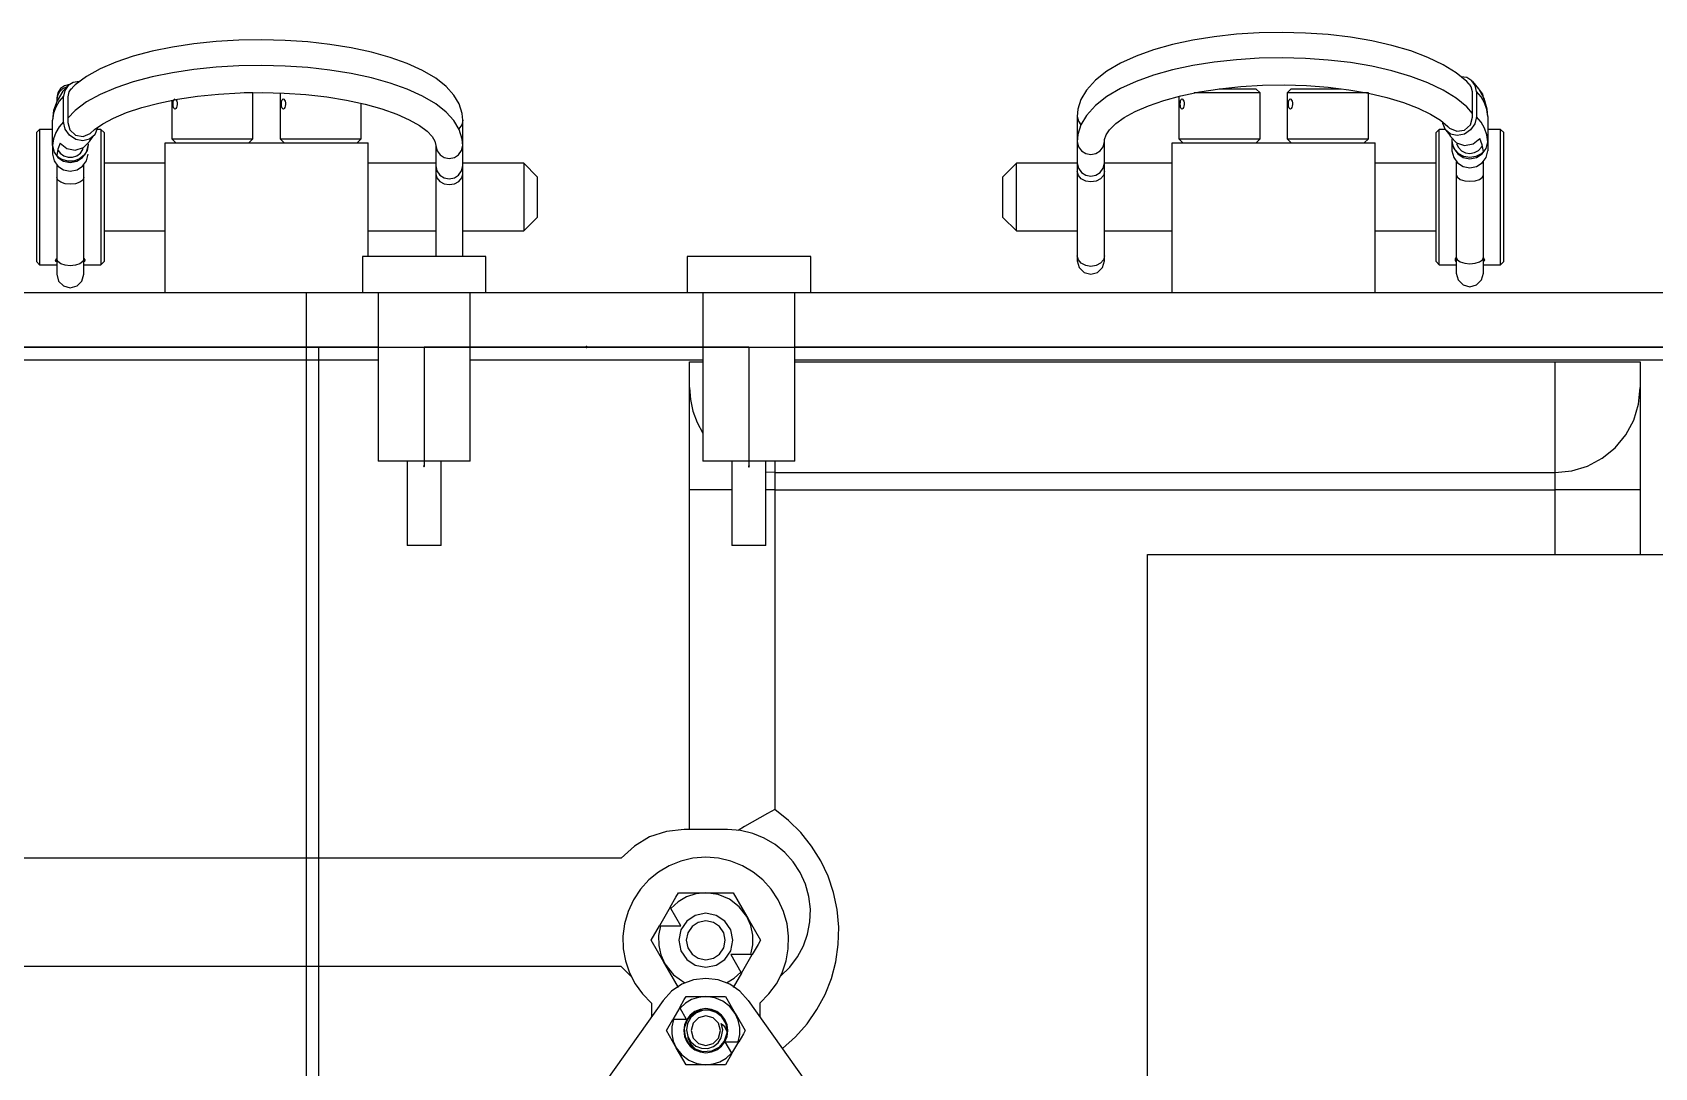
# Model space of a CAD drawing. Extents: x -1 to 1284, y 105 to 936.
# Drawn here: x 250 to 440.2, y 622.3 to 743.7 of the extents above; entities that cross this region are included whole.
import ezdxf

# ---------------------------------------------------------------- set-up
doc = ezdxf.new("R2010")
doc.units = 0

msp = doc.modelspace()

# ---------------------------------------------------------------- linework, layer by layer
for p, q in [((268.891386, 742.329927), (266.381736, 741.951124)), ((271.500966, 742.600066), (268.891386, 742.329927)), ((274.177536, 742.758869), (271.500966, 742.600066)), ((276.886576, 742.804721), (274.177536, 742.758869)), ((279.593126, 742.737014), (276.886576, 742.804721)), ((282.262636, 742.556277), (279.593126, 742.737014)), ((284.861316, 742.264045), (282.262636, 742.556277)), ((287.356806, 741.862567), (284.861316, 742.264045)), ((383.6594, 742.25296), (381.43857, 741.631111)), ((386.04001, 742.766833), (383.6594, 742.25296)), ((388.5518, 743.169079), (386.04001, 742.766833)), ((391.16368, 743.45631), (388.5518, 743.169079)), ((393.84282, 743.625722), (391.16368, 743.45631)), ((396.55474, 743.67557), (393.84282, 743.625722)), ((399.26452, 743.605217), (396.55474, 743.67557)), ((401.93771, 743.41522), (399.26452, 743.605217)), ((404.54047, 743.107192), (401.93771, 743.41522)), ((407.04036, 742.683489), (404.54047, 743.107192)), ((409.40676, 742.146994), (407.04036, 742.683489)), ((411.61105, 741.500538), (409.40676, 742.146994)), ((259.749826, 740.195166), (257.922666, 739.410757)), ((261.783956, 740.880701), (259.749826, 740.195166)), ((264.003076, 741.466911), (261.783956, 740.880701)), ((266.381736, 741.951124), (264.003076, 741.466911)), ((289.718736, 741.354488), (287.356806, 741.862567)), ((291.918956, 740.742243), (289.718736, 741.354488)), ((293.930926, 740.027446), (291.918956, 740.742243)), ((377.57597, 740.072955), (375.97736, 739.134082)), ((379.40321, 740.904169), (377.57597, 740.072955)), ((381.43857, 741.631111), (379.40321, 740.904169)), ((388.551235, 740.192406), (386.039445, 739.79016)), ((391.163115, 740.479611), (388.551235, 740.192406)), ((393.842255, 740.64905), (391.163115, 740.479611)), ((396.554175, 740.698871), (393.842255, 740.64905)), ((399.263955, 740.628545), (396.554175, 740.698871)), ((401.937145, 740.438548), (399.263955, 740.628545)), ((404.539905, 740.130494), (401.937145, 740.438548)), ((407.039795, 739.706817), (404.539905, 740.130494)), ((413.62572, 740.74645), (411.61105, 741.500538)), ((415.42142, 739.887349), (413.62572, 740.74645)), ((256.321646, 738.523107), (254.967006, 737.520097)), ((257.922666, 739.410757), (256.321646, 738.523107)), ((264.003076, 738.464933), (261.783956, 737.878723)), ((266.381736, 738.949146), (264.003076, 738.464933)), ((268.891386, 739.327949), (266.381736, 738.949146)), ((271.500966, 739.598062), (268.891386, 739.327949)), ((274.177536, 739.756891), (271.500966, 739.598062)), ((276.886576, 739.802743), (274.177536, 739.756891)), ((279.593126, 739.735036), (276.886576, 739.802743)), ((282.262636, 739.554299), (279.593126, 739.735036)), ((284.861316, 739.262041), (282.262636, 739.554299)), ((287.356806, 738.860563), (284.861316, 739.262041)), ((289.718736, 738.352484), (287.356806, 738.860563)), ((291.918956, 737.740239), (289.718736, 738.352484)), ((295.726626, 739.211234), (293.930926, 740.027446)), ((297.262476, 738.304058), (295.726626, 739.211234)), ((298.489056, 737.335684), (297.262476, 738.304058)), ((375.97736, 739.134082), (374.63002, 738.078052)), ((381.438005, 738.654438), (379.402645, 737.927496)), ((383.658835, 739.276287), (381.438005, 738.654438)), ((386.039445, 739.79016), (383.658835, 739.276287)), ((409.406195, 739.170322), (407.039795, 739.706817)), ((411.610485, 738.523866), (409.406195, 739.170322)), ((413.625155, 737.769752), (411.610485, 738.523866)), ((416.95415, 738.936491), (415.42142, 739.887349)), ((418.18152, 737.921871), (416.95415, 738.936491)), ((418.212549, 738.371871), (417.53093, 738.4723)), ((418.797603, 738.007999), (418.212549, 738.371871)), ((252.928322, 736.5915), (252.81285, 735.99625)), ((252.903356, 736.296228), (252.81338, 735.81103)), ((253.547049, 736.768021), (252.848484, 735.665871)), ((253.136087, 736.71796), (252.903356, 736.296228)), ((253.245286, 737.085276), (252.928322, 736.5915)), ((253.488369, 737.046469), (253.136087, 736.71796)), ((253.71957, 737.430727), (253.245286, 737.085276)), ((253.937, 737.252), (253.488369, 737.046469)), ((254.11, 737.409), (253.547049, 736.768021)), ((253.760953, 736.874279), (253.62623, 736.18334)), ((254.307, 737.581), (253.71957, 737.430727)), ((254.161981, 737.452832), (253.760953, 736.874279)), ((254.241985, 736.72507), (254.107315, 736.126133)), ((254.761701, 737.821456), (254.161981, 737.452832)), ((254.473, 737.054), (254.241985, 736.72507)), ((254.967006, 737.520097), (254.346051, 736.86446)), ((255.459, 737.918), (254.761701, 737.821456)), ((257.922666, 736.408752), (256.321646, 735.521102)), ((259.749826, 737.193188), (257.922666, 736.408752)), ((261.783956, 737.878723), (259.749826, 737.193188)), ((269.32523, 736.182651), (271.79196, 736.436333)), ((271.79196, 736.436333), (274.33664, 736.585743)), ((274.33664, 736.585743), (276.91897, 736.627653)), ((275.833, 736.591), (274.806, 736.591)), ((275.833, 731.194), (275.833, 736.591)), ((276.91897, 736.627653), (279.49826, 736.561084)), ((279.008, 736.591), (279.008, 731.194)), ((279.49826, 736.561084), (282.03357, 736.387147)), ((282.03357, 736.387147), (284.48461, 736.109097)), ((293.930926, 737.025442), (291.918956, 737.740239)), ((295.726626, 736.209256), (293.930926, 737.025442)), ((299.398692, 736.331694), (298.489056, 737.335684)), ((300.020409, 735.286984), (299.398692, 736.331694)), ((373.57298, 736.899332), (372.936235, 735.797342)), ((374.63002, 738.078052), (373.57298, 736.899332)), ((377.575405, 737.096282), (375.976795, 736.157409)), ((379.402645, 737.927496), (377.575405, 737.096282)), ((382.640116, 735.702834), (384.655156, 736.250441)), ((384.655156, 736.250441), (386.858766, 736.712138)), ((393.943, 736.591), (386.225, 736.591)), ((386.858766, 736.712138), (389.215006, 737.076971)), ((389.154, 737.068), (393.467, 737.068)), ((389.215006, 737.076971), (391.685786, 737.336871)), ((391.685786, 737.336871), (394.231576, 737.486202)), ((393.943, 736.591), (393.466751, 737.067249)), ((393.943, 731.194), (393.943, 736.591)), ((394.231576, 737.486202), (396.811976, 737.521841)), ((396.811976, 737.521841), (399.386266, 737.442863)), ((397.594, 737.068), (397.117751, 736.591751)), ((397.118, 736.591), (397.118, 731.194)), ((397.48, 736.591), (397.118, 736.591)), ((406.643, 736.591), (397.48, 736.591)), ((397.594, 737.068), (397.92, 737.068)), ((397.92, 737.068), (403.402, 737.068)), ((399.386266, 737.442863), (401.913376, 737.250643)), ((401.913376, 737.250643), (404.353066, 736.948807)), ((404.353066, 736.948807), (406.666366, 736.543334)), ((406.643, 731.194), (406.643, 736.591)), ((406.666366, 736.543334), (408.815706, 736.042743)), ((415.420855, 736.910677), (413.625155, 737.769752)), ((416.953585, 735.959819), (415.420855, 736.910677)), ((418.466, 737.594), (418.18152, 737.921871)), ((418.707327, 737.295825), (418.505953, 737.589274)), ((418.842, 736.703), (418.707327, 737.295825)), ((419.189061, 737.441031), (418.797603, 738.007999)), ((418.843, 733.726), (418.843, 736.703)), ((419.586514, 737.05342), (418.879707, 737.93419)), ((419.322, 736.765), (419.189061, 737.441031)), ((419.322, 736.763), (419.322, 733.787)), ((419.85885, 736.13442), (419.32278, 736.76486)), ((420.21474, 735.91055), (419.586514, 737.05342)), ((419.691, 736.905), (420.014373, 736.432984)), ((420.014373, 736.432984), (420.135208, 735.852357)), ((252.437214, 734.529801), (252.305359, 733.403581)), ((252.691344, 734.924789), (252.424951, 734.186935)), ((252.848484, 735.665871), (252.437214, 734.529801)), ((253.095261, 735.597281), (252.691344, 734.924789)), ((252.813, 735.996), (252.813, 735.811)), ((252.813, 735.811), (252.813, 735.57)), ((253.627, 736.184), (253.095261, 735.597281)), ((253.627, 733.181), (253.627, 736.184)), ((254.967006, 734.518122), (254.106699, 733.609756)), ((254.107, 736.126), (254.107, 733.123)), ((256.321646, 735.521102), (254.967006, 734.518122)), ((261.00221, 734.272336), (262.78004, 734.862647)), ((262.78004, 734.862647), (264.7822, 735.386495)), ((264.7822, 735.386495), (266.97594, 735.830068)), ((266.308, 735.694), (266.308, 731.194)), ((266.476405, 735.28093), (266.485401, 735.47733)), ((266.485666, 735.083286), (266.476405, 735.28093)), ((266.485401, 735.47733), (266.512362, 735.651743)), ((266.513288, 734.907815), (266.485666, 735.083286)), ((266.512362, 735.651743), (266.55787, 735.785807)), ((266.55914, 734.775365), (266.513288, 734.907815)), ((266.55787, 735.785807), (266.620682, 735.86341)), ((266.621556, 734.699748), (266.55914, 734.775365)), ((266.620682, 735.86341), (266.670477, 735.878755)), ((266.696644, 734.688635), (266.621556, 734.699748)), ((266.670477, 735.878755), (266.67, 735.879)), ((266.776681, 734.744515), (266.696644, 734.688635)), ((266.85005, 734.861011), (266.776681, 734.744515)), ((266.792, 735.792), (266.826078, 735.749164)), ((266.826078, 735.749164), (266.888652, 735.600204)), ((266.904818, 735.02373), (266.85005, 734.861011)), ((266.888652, 735.600204), (266.926355, 735.414625)), ((266.931912, 735.214838), (266.904818, 735.02373)), ((266.926355, 735.414625), (266.931912, 735.214838)), ((266.97594, 735.830068), (269.32523, 736.182651)), ((279.175902, 735.281306), (279.184898, 735.477706)), ((279.185162, 735.083662), (279.175902, 735.281306)), ((279.184898, 735.477706), (279.211859, 735.652119)), ((279.212785, 734.908191), (279.185162, 735.083662)), ((279.211859, 735.652119), (279.257367, 735.786183)), ((279.258637, 734.775741), (279.212785, 734.908191)), ((279.257367, 735.786183), (279.320179, 735.863785)), ((279.321052, 734.700123), (279.258637, 734.775741)), ((279.320179, 735.863785), (279.369973, 735.879131)), ((279.396141, 734.689011), (279.321052, 734.700123)), ((279.369973, 735.879131), (279.37, 735.879)), ((279.37, 735.879), (279.44911, 735.845663)), ((279.476177, 734.74489), (279.396141, 734.689011)), ((279.44911, 735.845663), (279.525575, 735.749539)), ((279.549546, 734.861386), (279.476177, 734.74489)), ((279.525575, 735.749539), (279.588149, 735.600579)), ((279.604315, 735.024106), (279.549546, 734.861386)), ((279.588149, 735.600579), (279.625852, 735.415001)), ((279.631408, 735.215214), (279.604315, 735.024106)), ((279.625852, 735.415001), (279.631408, 735.215214)), ((284.48461, 736.109097), (286.81236, 735.732384)), ((286.81236, 735.732384), (288.97906, 735.264839)), ((288.533, 731.194), (288.533, 735.361)), ((288.97906, 735.264839), (290.94883, 734.717046)), ((290.94883, 734.717046), (292.68807, 734.102975)), ((297.262476, 735.30208), (295.726626, 736.209256)), ((298.489056, 734.33368), (297.262476, 735.30208)), ((300.369764, 734.171714), (300.020409, 735.286984)), ((372.587462, 734.669052), (372.510759, 733.825085)), ((372.936235, 735.797342), (372.587462, 734.669052)), ((374.629455, 735.101379), (373.572415, 733.922659)), ((375.976795, 736.157409), (374.629455, 735.101379)), ((378.022426, 733.70039), (379.300546, 734.409367)), ((379.300546, 734.409367), (380.846136, 735.083392)), ((380.846136, 735.083392), (382.640116, 735.702834)), ((384.418, 736.187), (384.418, 731.194)), ((384.585902, 735.281306), (384.594898, 735.477706)), ((384.595162, 735.083662), (384.585902, 735.281306)), ((384.594898, 735.477706), (384.621859, 735.652119)), ((384.622785, 734.908191), (384.595162, 735.083662)), ((384.621859, 735.652119), (384.667367, 735.786183)), ((384.668637, 734.775741), (384.622785, 734.908191)), ((384.667367, 735.786183), (384.730179, 735.863785)), ((384.731052, 734.700123), (384.668637, 734.775741)), ((384.730179, 735.863785), (384.779973, 735.879131)), ((384.806141, 734.689011), (384.731052, 734.700123)), ((384.779973, 735.879131), (384.78, 735.879)), ((384.78, 735.879), (384.85911, 735.845663)), ((384.886177, 734.74489), (384.806141, 734.689011)), ((384.85911, 735.845663), (384.935575, 735.749539)), ((384.959546, 734.861386), (384.886177, 734.74489)), ((384.935575, 735.749539), (384.998149, 735.600579)), ((385.014315, 735.024106), (384.959546, 734.861386)), ((384.998149, 735.600579), (385.035852, 735.415001)), ((385.041408, 735.215214), (385.014315, 735.024106)), ((385.035852, 735.415001), (385.041408, 735.215214)), ((397.285902, 735.281306), (397.294898, 735.477706)), ((397.295162, 735.083662), (397.285902, 735.281306)), ((397.294898, 735.477706), (397.321859, 735.652119)), ((397.322785, 734.908191), (397.295162, 735.083662)), ((397.321859, 735.652119), (397.367367, 735.786183)), ((397.368637, 734.775741), (397.322785, 734.908191)), ((397.367367, 735.786183), (397.430179, 735.863785)), ((397.431052, 734.700123), (397.368637, 734.775741)), ((397.430179, 735.863785), (397.479973, 735.879131)), ((397.506141, 734.689011), (397.431052, 734.700123)), ((397.479973, 735.879131), (397.48, 735.879)), ((397.48, 735.879), (397.55911, 735.845663)), ((397.586177, 734.74489), (397.506141, 734.689011)), ((397.55911, 735.845663), (397.635575, 735.749539)), ((397.659546, 734.861386), (397.586177, 734.74489)), ((397.635575, 735.749539), (397.698149, 735.600579)), ((397.714315, 735.024106), (397.659546, 734.861386)), ((397.698149, 735.600579), (397.735852, 735.415001)), ((397.741408, 735.215214), (397.714315, 735.024106)), ((397.735852, 735.415001), (397.741408, 735.215214)), ((408.815706, 736.042743), (410.765446, 735.458438)), ((410.765446, 735.458438), (412.482486, 734.805421)), ((412.482486, 734.805421), (413.937346, 734.103297)), ((418.180955, 734.945169), (416.953585, 735.959819)), ((418.844, 734.181), (418.180955, 734.945169)), ((420.263751, 735.420929), (419.85885, 736.13442)), ((420.571266, 734.69061), (420.21474, 735.91055)), ((420.528472, 734.644438), (420.263751, 735.420929)), ((420.644, 733.825), (420.528472, 734.644438)), ((420.644, 733.825), (420.571266, 734.69061)), ((252.305, 730.403), (252.305, 733.403)), ((252.424951, 734.186935), (252.30578, 733.40413)), ((253.095258, 732.595276), (252.691341, 731.92278)), ((253.627, 733.182), (253.095258, 732.595276)), ((253.804474, 732.348355), (253.626706, 733.181924)), ((254.107, 733.124), (254.335487, 732.239408)), ((257.247287, 732.287805), (258.22205, 732.964317)), ((257.581, 732.517), (257.56658, 732.404843)), ((258.22205, 732.964317), (259.47639, 733.632839)), ((259.47639, 733.632839), (261.00221, 734.272336)), ((292.68807, 734.102975), (294.1663, 733.441121)), ((294.1663, 733.441121), (295.35806, 732.756221)), ((295.35806, 732.756221), (296.246953, 732.08127)), ((299.398692, 733.32969), (298.489056, 734.33368)), ((300.020409, 732.28498), (299.398692, 733.32969)), ((300.317165, 732.835252), (299.97924, 732.35895)), ((300.438, 733.404), (300.317165, 732.835252)), ((300.438, 733.404), (300.369764, 734.171714)), ((300.439, 731.017), (300.439, 733.403)), ((372.511, 733.825), (372.631835, 733.261041)), ((372.512, 733.824), (372.512, 731.302)), ((372.93567, 732.820669), (372.586897, 731.692379)), ((372.631835, 733.261041), (372.93211, 732.825299)), ((373.572415, 733.922659), (372.93567, 732.820669)), ((376.29888, 732.259471), (377.021536, 732.977179)), ((377.021536, 732.977179), (378.022426, 733.70039)), ((413.937346, 734.103297), (415.106246, 733.377705)), ((415.106246, 733.377705), (415.975401, 732.661611)), ((415.382122, 732.986074), (415.365189, 733.125218)), ((415.683614, 732.255613), (415.382122, 732.986074)), ((415.975401, 732.661611), (416.167409, 732.437959)), ((416.171, 732.461), (417.009847, 732.078061)), ((417.921313, 732.217832), (418.606867, 732.834534)), ((418.606867, 732.834534), (418.84197, 733.72618)), ((419.144227, 732.960014), (418.642816, 732.235136)), ((419.322, 733.788), (419.144227, 732.960014)), ((419.858846, 733.157397), (419.32278, 733.78783)), ((420.263746, 732.443913), (419.858846, 733.157397)), ((420.528468, 731.66743), (420.263746, 732.443913)), ((420.645, 733.824), (420.645, 730.847)), ((250.813, 732.305), (250.432, 731.924)), ((250.432, 731.924), (250.432, 716.811)), ((252.305, 732.305), (250.813, 732.305)), ((250.813, 732.305), (250.813, 716.43)), ((252.424948, 731.184921), (252.30578, 730.40211)), ((252.691341, 731.92278), (252.424948, 731.184921)), ((253.232, 730.684), (252.939786, 729.982467)), ((253.232, 730.684), (254.00855, 730.06214)), ((254.305883, 731.62136), (253.804474, 732.348355)), ((255.040971, 731.131379), (254.305883, 731.62136)), ((254.335487, 732.239408), (255.009186, 731.622287)), ((255.009186, 731.622287), (255.910377, 731.472073)), ((255.877858, 730.966332), (255.040971, 731.131379)), ((256.666395, 731.1558), (255.877858, 730.966332)), ((255.910377, 731.472073), (256.74782, 731.83731)), ((255.936607, 730.168904), (256.63975, 730.872701)), ((256.467, 730.676), (256.498417, 730.48939)), ((256.643, 730.869), (256.913756, 731.265372)), ((257.265109, 731.66581), (256.666395, 731.1558)), ((256.747, 731.811), (257.247287, 732.287805)), ((256.913756, 731.265372), (257.106182, 731.477091)), ((257.56658, 732.404843), (257.265109, 731.66581)), ((257.989, 732.305), (257.548, 732.305)), ((258.37, 731.924), (257.989, 732.305)), ((257.989, 732.305), (257.989, 716.43)), ((258.37, 731.924), (258.37, 716.811)), ((265.514, 730.718), (289.327, 730.718)), ((265.514, 713.128), (265.514, 730.718)), ((266.308, 731.194), (266.784249, 730.717751)), ((266.308, 731.194), (266.671, 731.194)), ((266.671, 731.194), (275.833, 731.194)), ((275.357, 730.718), (275.833249, 731.194249)), ((279.008, 731.194), (279.484249, 730.717751)), ((279.008, 731.194), (279.371, 731.194)), ((279.371, 731.194), (288.533, 731.194)), ((288.057, 730.718), (288.533249, 731.194249)), ((289.327, 717.393), (289.327, 730.718)), ((296.246953, 732.08127), (296.833983, 731.457463)), ((296.833983, 731.457463), (297.149339, 730.92618)), ((297.149339, 730.92618), (297.262792, 730.402094)), ((300.369764, 731.16974), (300.020409, 732.28498)), ((300.438, 730.402), (300.369764, 731.16974)), ((300.439, 730.625), (300.439, 731.017)), ((300.439, 730.403), (300.439, 730.625)), ((372.586897, 731.692379), (372.510194, 730.848412)), ((372.511, 730.848), (372.662058, 730.260166)), ((372.512, 731.302), (372.512, 730.868)), ((372.512, 730.868), (372.512, 730.847)), ((372.512, 730.847), (372.512, 728.326)), ((375.534942, 730.260166), (375.686, 730.848)), ((375.686, 730.848), (375.707431, 731.101127)), ((375.687, 728.326), (375.687, 730.847)), ((375.707431, 731.101127), (375.895497, 731.653867)), ((375.895497, 731.653867), (376.29888, 732.259471)), ((383.624, 730.718), (407.437, 730.718)), ((383.624, 713.128), (383.624, 730.718)), ((384.418, 731.194), (384.894249, 730.717751)), ((384.418, 731.194), (384.78, 731.194)), ((384.78, 731.194), (393.943, 731.194)), ((393.467, 730.718), (393.943249, 731.194249)), ((397.118, 731.194), (397.594249, 730.717751)), ((397.118, 731.194), (397.48, 731.194)), ((397.48, 731.194), (406.643, 731.194)), ((406.167, 730.718), (406.643249, 731.194249)), ((407.437, 713.128), (407.437, 730.718)), ((414.961, 732.305), (414.58, 731.924)), ((414.58, 717.354), (414.58, 731.924)), ((415.649, 732.305), (414.961, 732.305)), ((414.961, 716.999), (414.961, 732.305)), ((416.282312, 731.754652), (415.683614, 732.255613)), ((415.802, 732.112), (416.067139, 731.793786)), ((416.067139, 731.793786), (416.267693, 731.450781)), ((416.282, 731.455), (416.980552, 730.72959)), ((417.070849, 731.573069), (416.282312, 731.754652)), ((416.451, 730.89), (416.453646, 730.847667)), ((416.453, 730.823), (416.658661, 730.050302)), ((416.454, 730.847), (416.454, 729.786)), ((416.462652, 731.182401), (416.469266, 731.204097)), ((416.502789, 730.530363), (416.462652, 731.182401)), ((416.980552, 730.72959), (417.939172, 730.420975)), ((417.001, 730.626), (417.001053, 730.626)), ((417.001053, 730.626), (417.209518, 730.170653)), ((417.009847, 732.078061), (417.921313, 732.217832)), ((417.907725, 731.743408), (417.070849, 731.573069)), ((418.642816, 732.235136), (417.907725, 731.743408)), ((417.939172, 730.420975), (418.929731, 730.6026)), ((418.929731, 730.6026), (419.7165, 731.231242)), ((420.009395, 730.486357), (419.716493, 731.23077)), ((420.447267, 730.072546), (420.64384, 730.847606)), ((420.644, 730.848), (420.528468, 731.66743)), ((422.137, 732.305), (420.645, 732.305)), ((420.645, 730.847), (420.645, 729.786)), ((422.518, 731.924), (422.137, 732.305)), ((422.137, 716.999), (422.137, 732.305)), ((422.518, 717.354), (422.518, 731.924)), ((252.305, 730.403), (252.305, 729.397)), ((252.305, 730.402), (252.499162, 729.619938)), ((252.305, 729.397), (252.494422, 728.609436)), ((252.499162, 729.619938), (252.954926, 728.987544)), ((253.091023, 728.983808), (252.815195, 729.233177)), ((252.939786, 729.982467), (252.815496, 729.23274)), ((252.954926, 728.987544), (253.6096, 728.564408)), ((252.994, 729.854), (253.023011, 729.77915)), ((253.023011, 729.77915), (253.21734, 729.525415)), ((253.461683, 728.760897), (253.091023, 728.983808)), ((253.21734, 729.525415), (253.633571, 729.213603)), ((254.134618, 728.568095), (253.461683, 728.760897)), ((253.633571, 729.213603), (254.136583, 729.048344)), ((254.00855, 730.06214), (254.985841, 729.876013)), ((254.136583, 729.048344), (254.669702, 729.048265)), ((254.669702, 729.048265), (255.17282, 729.213391)), ((255.491849, 728.837599), (254.837779, 728.594659)), ((254.985841, 729.876013), (255.936607, 730.168904)), ((255.17282, 729.213391), (255.589178, 729.525123)), ((255.19139, 728.564408), (255.846064, 728.987544)), ((256.02311, 729.269451), (255.491849, 728.837599)), ((255.589178, 729.525123), (255.871806, 729.948271)), ((255.846064, 728.987544), (256.301828, 729.619938)), ((255.871806, 729.948271), (255.93086, 730.19391)), ((256.371719, 729.841532), (256.02311, 729.269451)), ((256.301828, 729.619938), (256.49599, 730.402)), ((256.306568, 728.609436), (256.49599, 729.397)), ((256.498417, 730.48939), (256.371719, 729.841532)), ((256.496, 730.403), (256.49891, 730.432104)), ((297.263, 730.382), (297.417501, 729.794915)), ((297.264, 730.403), (297.264, 728.016)), ((297.417501, 729.794915), (297.766542, 729.322367)), ((297.766542, 729.322367), (298.262974, 729.008225)), ((298.262974, 729.008225), (298.859652, 728.896356)), ((298.859652, 728.896356), (299.454905, 729.015575)), ((299.454905, 729.015575), (299.947425, 729.335817)), ((299.947425, 729.335817), (300.290611, 729.812634)), ((300.290611, 729.812634), (300.43786, 730.401579)), ((300.439, 728.016), (300.439, 730.403)), ((372.662058, 730.260166), (373.008226, 729.785667)), ((373.008226, 729.785667), (373.502656, 729.468618)), ((373.502656, 729.468618), (374.0985, 729.353131)), ((374.0985, 729.353131), (374.694344, 729.468618)), ((374.694344, 729.468618), (375.188774, 729.785667)), ((375.188774, 729.785667), (375.534942, 730.260166)), ((416.453, 729.786), (416.650621, 729.007979)), ((416.773219, 729.927325), (416.502789, 730.530363)), ((416.650621, 729.007979), (417.107163, 728.379585)), ((416.658661, 730.050302), (417.119638, 729.428677)), ((417.243489, 729.441339), (416.773219, 729.927325)), ((417.119638, 729.428677), (417.774039, 729.015546)), ((417.209518, 730.170653), (417.568637, 729.805026)), ((417.860576, 729.127279), (417.243489, 729.441339)), ((417.568637, 729.805026), (418.037901, 729.570288)), ((417.774039, 729.015546), (418.559969, 728.868329)), ((418.554868, 729.02052), (417.860576, 729.127279)), ((418.037901, 729.570288), (418.564474, 729.492977)), ((419.248023, 729.1331), (418.554868, 729.02052)), ((418.559969, 728.868329), (419.344116, 729.024765)), ((418.564474, 729.492977), (419.088957, 729.581797)), ((419.088957, 729.581797), (419.552189, 729.826801)), ((419.861908, 729.452293), (419.248023, 729.1331)), ((419.344116, 729.024765), (419.99362, 729.445551)), ((419.552189, 729.826801), (419.901915, 730.200313)), ((420.133, 729.696), (419.861908, 729.452293)), ((419.901915, 730.200313), (419.959938, 730.335938)), ((419.989827, 728.379585), (420.446369, 729.007979)), ((419.99362, 729.445551), (420.447267, 730.072546)), ((420.133, 729.696), (420.009395, 730.486357)), ((420.446369, 729.007979), (420.64399, 729.786)), ((252.494422, 728.609436), (252.949117, 727.971578)), ((252.813, 728.117), (252.813, 726.672)), ((252.949117, 727.971578), (253.605627, 727.544254)), ((253.605627, 727.544254), (254.400495, 727.388296)), ((253.6096, 728.564408), (254.400495, 728.410121)), ((254.837779, 728.594659), (254.134618, 728.568095)), ((254.400495, 728.410121), (255.19139, 728.564408)), ((254.400495, 727.388296), (255.195363, 727.544254)), ((255.195363, 727.544254), (255.851873, 727.971578)), ((255.851873, 727.971578), (256.306568, 728.609436)), ((255.988, 726.672), (255.988, 728.117)), ((265.514, 728.336), (258.37, 728.336)), ((297.264, 728.336), (289.327, 728.336)), ((297.263, 728.016), (297.411112, 727.424716)), ((297.263, 727.095), (297.383835, 726.614359)), ((297.264, 728.016), (297.264, 727.096)), ((297.264, 727.096), (297.264, 717.462)), ((297.411112, 727.424716), (297.756617, 726.946805)), ((297.756617, 726.946805), (298.252189, 726.627148)), ((299.448811, 726.627148), (299.944383, 726.946805)), ((299.944383, 726.946805), (300.289888, 727.424716)), ((300.289888, 727.424716), (300.438, 728.016)), ((300.317161, 726.614359), (300.437996, 727.095)), ((300.437996, 727.095), (300.438, 727.095)), ((307.583, 728.336), (300.439, 728.336)), ((300.439, 727.096), (300.439, 728.016)), ((300.439, 717.462), (300.439, 727.096)), ((307.583, 728.336), (307.583, 720.399)), ((309.171, 726.749), (307.5835, 728.3365)), ((309.171, 726.749), (309.171, 721.986)), ((363.78, 721.986), (363.78, 726.749)), ((365.368, 728.336), (363.7805, 726.7485)), ((372.512, 728.336), (365.368, 728.336)), ((365.368, 720.685), (365.368, 728.336)), ((372.511, 728.325), (372.66197, 727.737063)), ((372.631839, 726.895534), (372.511004, 727.368)), ((372.512, 728.326), (372.512, 727.368)), ((372.512, 727.368), (372.512, 717.467)), ((372.975956, 726.495008), (372.631839, 726.895534)), ((372.66197, 727.737063), (373.008119, 727.262462)), ((373.008119, 727.262462), (373.502582, 726.945335)), ((373.502582, 726.945335), (374.0985, 726.829818)), ((374.0985, 726.829818), (374.694418, 726.945335)), ((374.694418, 726.945335), (375.188881, 727.262462)), ((375.188881, 727.262462), (375.53503, 727.737063)), ((375.565165, 726.895534), (375.221022, 726.495008)), ((375.53503, 727.737063), (375.686, 728.325)), ((375.686, 727.368), (375.565165, 726.895534)), ((383.624, 728.336), (375.687, 728.336)), ((375.687, 727.368), (375.687, 728.326)), ((375.687, 717.467), (375.687, 727.368)), ((414.58, 728.336), (407.437, 728.336)), ((416.961, 726.992), (417.081835, 726.695323)), ((416.962, 728.516), (416.962, 726.992)), ((416.962, 726.992), (416.962, 717.311)), ((417.107163, 728.379585), (417.760497, 727.959509)), ((417.760497, 727.959509), (418.548495, 727.806441)), ((418.548495, 727.806441), (419.336493, 727.959509)), ((419.336493, 727.959509), (419.989827, 728.379585)), ((420.015161, 726.695323), (420.135996, 726.992)), ((420.137, 726.992), (420.137, 728.516)), ((420.137, 717.311), (420.137, 726.992)), ((252.813, 726.672), (252.813, 717.113)), ((252.933846, 726.364867), (252.813006, 726.673)), ((253.277973, 726.103644), (252.933846, 726.364867)), ((253.792994, 725.929099), (253.277973, 726.103644)), ((254.400503, 725.867822), (253.792994, 725.929099)), ((255.008012, 725.929099), (254.400503, 725.867822)), ((255.523033, 726.103644), (255.008012, 725.929099)), ((255.86716, 726.364867), (255.523033, 726.103644)), ((255.988, 726.673), (255.86716, 726.364867)), ((255.988, 717.113), (255.988, 726.672)), ((297.383835, 726.614359), (297.727952, 726.206901)), ((297.727952, 726.206901), (298.242989, 725.934645)), ((298.242989, 725.934645), (298.850498, 725.839051)), ((298.252189, 726.627148), (298.8505, 726.510622)), ((298.850498, 725.839051), (299.458007, 725.934645)), ((298.8505, 726.510622), (299.448811, 726.627148)), ((299.458007, 725.934645), (299.973018, 726.206901)), ((299.973018, 726.206901), (300.317161, 726.614359)), ((373.490993, 726.227382), (372.975956, 726.495008)), ((374.098502, 726.133402), (373.490993, 726.227382)), ((374.706011, 726.227382), (374.098502, 726.133402)), ((375.221022, 726.495008), (374.706011, 726.227382)), ((417.081835, 726.695323), (417.425952, 726.443784)), ((417.425952, 726.443784), (417.940989, 726.275721)), ((417.940989, 726.275721), (418.548498, 726.216719)), ((418.548498, 726.216719), (419.156007, 726.275721)), ((419.156007, 726.275721), (419.671018, 726.443784)), ((419.671018, 726.443784), (420.015161, 726.695323)), ((307.583, 720.399), (309.1705, 721.9865)), ((363.78, 721.986), (365.3675, 720.3985)), ((258.37, 720.399), (265.514, 720.399)), ((289.327, 720.399), (297.264, 720.399)), ((300.439, 720.399), (307.583, 720.399)), ((365.368, 720.399), (365.368, 720.685)), ((365.368, 720.399), (372.512, 720.399)), ((375.687, 720.399), (383.624, 720.399)), ((407.437, 720.399), (414.58, 720.399)), ((288.66, 717.393), (288.66, 713.128)), ((303.138, 717.393), (288.66, 717.393)), ((297.264, 717.462), (297.264, 717.393)), ((297.264, 717.462), (297.266646, 717.393208)), ((300.437, 717.393), (300.439646, 717.461792)), ((300.439, 717.393), (300.439, 717.462)), ((303.138, 713.128), (303.138, 717.393)), ((326.76, 717.393), (326.76, 713.128)), ((341.238, 717.393), (326.76, 717.393)), ((341.238, 713.128), (341.238, 717.393)), ((372.631839, 716.995534), (372.511004, 717.468)), ((372.512, 717.467), (372.512, 716.904)), ((375.686, 717.468), (375.565165, 716.995534)), ((375.687, 716.904), (375.687, 717.467)), ((414.58, 716.811), (414.58, 717.354)), ((416.869983, 717.137337), (416.960868, 717.241239)), ((416.961, 717.31), (417.081835, 717.013297)), ((416.962, 717.311), (416.962, 715.441)), ((420.015161, 717.013297), (420.135996, 717.31)), ((420.136, 717.244), (420.205136, 717.175552)), ((420.137, 715.441), (420.137, 717.311)), ((422.518, 716.811), (422.518, 717.354)), ((250.432, 716.811), (250.813, 716.43)), ((250.813, 716.43), (252.813, 716.43)), ((252.686, 716.937), (252.780083, 717.152476)), ((252.743862, 716.793349), (252.686, 716.937097)), ((252.813, 716.753), (252.743862, 716.793349)), ((252.780083, 717.152476), (252.813, 717.179516)), ((252.813, 717.113), (252.813, 715.311)), ((252.933846, 716.803867), (252.813006, 717.112)), ((253.277973, 716.542644), (252.933846, 716.803867)), ((253.792994, 716.368099), (253.277973, 716.542644)), ((254.400503, 716.306822), (253.792994, 716.368099)), ((255.008012, 716.368099), (254.400503, 716.306822)), ((255.523033, 716.542644), (255.008012, 716.368099)), ((255.86716, 716.803867), (255.523033, 716.542644)), ((255.988, 717.112), (255.86716, 716.803867)), ((256.078887, 716.821422), (255.987993, 716.756017)), ((255.988, 717.168), (256.10098, 717.017002)), ((255.988, 715.311), (255.988, 717.113)), ((255.988, 716.43), (257.989, 716.43)), ((256.10098, 717.017002), (256.078887, 716.821422)), ((257.989, 716.43), (258.37, 716.811)), ((372.511, 716.904), (372.723685, 716.11025)), ((372.975956, 716.595008), (372.631839, 716.995534)), ((372.723685, 716.11025), (373.30475, 715.529185)), ((373.490993, 716.327382), (372.975956, 716.595008)), ((373.30475, 715.529185), (374.0985, 715.3165)), ((374.098502, 716.233402), (373.490993, 716.327382)), ((374.0985, 715.3165), (374.89225, 715.529185)), ((374.706011, 716.327382), (374.098502, 716.233402)), ((375.221022, 716.595008), (374.706011, 716.327382)), ((374.89225, 715.529185), (375.473315, 716.11025)), ((375.565165, 716.995534), (375.221022, 716.595008)), ((375.473315, 716.11025), (375.686, 716.904)), ((414.58, 716.811), (414.961, 716.43)), ((414.961, 716.43), (414.961, 716.999)), ((414.961, 716.43), (416.962, 716.43)), ((416.848023, 716.921464), (416.869983, 717.137337)), ((416.961, 716.806), (416.848023, 716.921464)), ((416.961, 715.44), (417.173685, 714.64625)), ((417.081835, 717.013297), (417.425952, 716.761784)), ((417.425952, 716.761784), (417.940989, 716.593721)), ((417.940989, 716.593721), (418.548498, 716.534693)), ((418.548498, 716.534693), (419.156007, 716.593721)), ((419.156007, 716.593721), (419.671018, 716.761784)), ((419.671018, 716.761784), (420.015161, 717.013297)), ((419.923315, 714.64625), (420.136, 715.44)), ((420.168914, 716.810109), (420.136, 716.79344)), ((420.137, 716.43), (422.137, 716.43)), ((420.263, 717), (420.168914, 716.810109)), ((420.205136, 717.175552), (420.263, 716.999922)), ((422.137, 716.43), (422.137, 716.999)), ((422.137, 716.43), (422.518, 716.811)), ((252.813, 715.31), (253.025685, 714.51625)), ((253.025685, 714.51625), (253.60675, 713.935185)), ((253.60675, 713.935185), (254.4005, 713.7225)), ((254.4005, 713.7225), (255.19425, 713.935185)), ((255.19425, 713.935185), (255.775315, 714.51625)), ((255.775315, 714.51625), (255.988, 715.31)), ((417.173685, 714.64625), (417.75475, 714.065185)), ((417.75475, 714.065185), (418.5485, 713.8525)), ((418.5485, 713.8525), (419.34225, 714.065185)), ((419.34225, 714.065185), (419.923315, 714.64625)), ((290.502, 713.128), (160.911, 713.128)), ((282.09, 149.955), (282.09, 713.128)), ((282.09, 149.955), (282.09, 713.128)), ((282.09, 149.955), (282.09, 713.128)), ((282.09, 149.955), (282.09, 713.128)), ((282.09, 149.955), (282.09, 713.128)), ((282.09, 149.955), (282.09, 713.128)), ((282.09, 149.955), (282.09, 713.128)), ((282.09, 149.955), (282.09, 713.128)), ((282.09, 149.955), (282.09, 713.128)), ((282.09, 149.955), (282.09, 713.128)), ((282.09, 149.955), (282.09, 713.128)), ((303.138, 713.128), (288.66, 713.128)), ((289.327, 713.128), (289.327, 713.128)), ((290.502, 713.128), (290.502, 693.39)), ((301.297, 693.39), (301.297, 713.128)), ((328.602, 713.128), (301.297, 713.128)), ((341.238, 713.128), (326.76, 713.128)), ((328.602, 713.128), (328.602, 693.39)), ((339.396, 693.39), (339.396, 713.128)), ((446.648, 713.128), (339.396, 713.128)), ((290.502, 706.778), (160.911, 706.778)), ((162.548, 706.778), (600.386, 706.778)), ((162.548, 706.778), (283.498, 706.778)), ((162.548, 706.778), (600.386, 706.778)), ((162.548, 706.778), (283.498, 706.778)), ((162.548, 706.778), (600.386, 706.778)), ((162.548, 706.778), (283.498, 706.778)), ((162.548, 706.778), (600.386, 706.778)), ((162.548, 706.778), (283.498, 706.778)), ((162.548, 706.778), (600.386, 706.778)), ((162.548, 706.778), (283.498, 706.778)), ((162.548, 706.778), (600.386, 706.778)), ((162.548, 706.778), (283.498, 706.778)), ((162.548, 706.778), (600.386, 706.778)), ((162.548, 706.778), (283.498, 706.778)), ((162.548, 706.778), (600.386, 706.778)), ((162.548, 706.778), (283.498, 706.778)), ((162.548, 706.778), (600.386, 706.778)), ((162.548, 706.778), (283.498, 706.778)), ((162.548, 706.778), (600.386, 706.778)), ((162.548, 706.778), (283.498, 706.778)), ((162.548, 706.778), (600.386, 706.778)), ((162.548, 706.778), (283.498, 706.778)), ((283.498, 706.778), (506.737, 706.778)), ((283.498, 706.778), (283.498, 156.305)), ((283.498, 706.778), (506.737, 706.778)), ((283.498, 706.778), (283.498, 156.305)), ((283.498, 706.778), (506.737, 706.778)), ((283.498, 706.778), (283.498, 156.305)), ((283.498, 706.778), (506.737, 706.778)), ((283.498, 706.778), (283.498, 156.305)), ((283.498, 706.778), (506.737, 706.778)), ((283.498, 706.778), (283.498, 156.305)), ((283.498, 706.778), (506.737, 706.778)), ((283.498, 706.778), (283.498, 156.305)), ((283.498, 706.778), (506.737, 706.778)), ((283.498, 706.778), (283.498, 156.305)), ((283.498, 706.778), (506.737, 706.778)), ((283.498, 706.778), (283.498, 156.305)), ((283.498, 706.778), (506.737, 706.778)), ((283.498, 706.778), (283.498, 156.305)), ((283.498, 706.778), (506.737, 706.778)), ((283.498, 706.778), (283.498, 156.305)), ((283.498, 706.778), (506.737, 706.778)), ((283.498, 706.778), (283.498, 156.305)), ((333.999, 706.778), (295.899, 706.778)), ((295.899, 706.778), (295.899, 692.795)), ((333.999, 706.778), (295.899, 706.778)), ((295.899, 706.778), (295.899, 692.795)), ((328.602, 706.778), (301.297, 706.778)), ((314.914781, 706.836284), (314.881708, 706.779)), ((314.914781, 706.836284), (314.881708, 706.779)), ((314.881708, 706.779), (314.914781, 706.721716)), ((314.881708, 706.779), (314.914781, 706.721716)), ((314.980927, 706.836284), (314.914781, 706.836284)), ((314.980927, 706.836284), (314.914781, 706.836284)), ((314.914781, 706.721716), (314.980927, 706.721716)), ((314.914781, 706.721716), (314.980927, 706.721716)), ((315.014, 706.779), (314.980927, 706.836284)), ((315.014, 706.779), (314.980927, 706.836284)), ((314.980927, 706.721716), (315.014, 706.779)), ((314.980927, 706.721716), (315.014, 706.779)), ((315.014, 706.779), (315.014, 706.779)), ((315.014, 706.779), (315.014, 706.779)), ((333.999, 706.778), (333.999, 692.795)), ((333.999, 706.778), (333.999, 692.795)), ((446.648, 706.778), (339.396, 706.778)), ((164.036, 705.291), (290.502, 705.291)), ((301.297, 705.291), (328.602, 705.291)), ((327.035, 702.042), (327.035, 705.04)), ((327.035, 705.04), (328.602, 705.04)), ((339.396, 705.291), (442.735, 705.291)), ((339.396, 705.04), (428.535, 705.04)), ((428.535, 692.041), (428.535, 705.04)), ((428.535, 705.04), (438.536, 705.04)), ((438.536, 705.04), (438.536, 702.042)), ((327.035, 690.041), (327.035, 702.042)), ((327.035, 702.041), (327.135805, 700.624683)), ((438.341068, 700.080979), (438.53499, 702.04099)), ((438.536, 702.042), (438.536, 690.041)), ((327.135805, 700.624683), (327.434226, 699.24369)), ((327.434226, 699.24369), (327.924287, 697.918535)), ((436.854874, 696.49299), (437.773786, 698.21416)), ((437.773786, 698.21416), (438.341068, 700.080979)), ((327.924287, 697.918535), (328.60001, 696.66973)), ((435.606061, 694.969929), (436.854874, 696.49299)), ((434.083, 693.721116), (435.606061, 694.969929)), ((301.297, 693.39), (290.502, 693.39)), ((293.904, 693.39), (293.904, 683.484)), ((295.897854, 692.861947), (295.831709, 692.796)), ((295.897854, 692.861947), (295.831709, 692.796)), ((295.831709, 692.796), (295.897854, 692.730053)), ((295.831709, 692.796), (295.897854, 692.730053)), ((295.964, 692.796), (295.897854, 692.861947)), ((295.964, 692.796), (295.897854, 692.861947)), ((295.897854, 692.730053), (295.964, 692.796)), ((295.897854, 692.730053), (295.964, 692.796)), ((295.964, 692.796), (295.964, 692.796)), ((295.964, 692.796), (295.964, 692.796)), ((297.891, 683.484), (297.891, 693.39)), ((339.396, 693.39), (328.602, 693.39)), ((332.004, 693.39), (332.004, 683.484)), ((333.964781, 692.853284), (333.931708, 692.796)), ((333.964781, 692.853284), (333.931708, 692.796)), ((333.931708, 692.796), (333.964781, 692.738716)), ((333.931708, 692.796), (333.964781, 692.738716)), ((334.030927, 692.853284), (333.964781, 692.853284)), ((334.030927, 692.853284), (333.964781, 692.853284)), ((333.964781, 692.738716), (334.030927, 692.738716)), ((333.964781, 692.738716), (334.030927, 692.738716)), ((334.064, 692.796), (334.030927, 692.853284)), ((334.064, 692.796), (334.030927, 692.853284)), ((334.030927, 692.738716), (334.064, 692.796)), ((334.030927, 692.738716), (334.064, 692.796)), ((334.064, 692.796), (334.064, 692.796)), ((334.064, 692.796), (334.064, 692.796)), ((335.991, 683.484), (335.991, 693.39)), ((337.036, 693.39), (337.036, 692.041)), ((430.495011, 692.234922), (432.36183, 692.802204)), ((432.36183, 692.802204), (434.083, 693.721116)), ((337.036, 692.041), (335.9909, 692.096562)), ((337.036, 692.041), (428.535, 692.041)), ((337.036, 692.041), (337.036, 690.041)), ((428.535, 692.041), (430.495011, 692.234922)), ((428.535, 690.041), (428.535, 692.041)), ((327.035, 650.187), (327.035, 690.041)), ((332.004, 690.041), (327.035, 690.041)), ((337.036, 690.041), (335.991, 690.041)), ((337.036, 690.041), (428.535, 690.041)), ((337.036, 690.041), (337.036, 652.528)), ((438.536, 690.041), (428.535, 690.041)), ((428.535, 682.423), (428.535, 690.041)), ((438.536, 690.041), (438.536, 682.423)), ((297.891, 683.484), (293.904, 683.484)), ((335.991, 683.484), (332.004, 683.484)), ((380.748, 288.723), (380.748, 682.423)), ((380.748, 682.423), (495.048, 682.423)), ((336.174232, 652.071118), (333.458812, 650.519918)), ((337.015421, 652.517681), (336.174232, 652.071118)), ((337.035, 652.528), (337.015421, 652.517681)), ((338.652282, 651.254727), (337.035908, 652.5274)), ((340.09405, 649.816807), (338.652282, 651.254727)), ((322.34438, 649.303212), (320.561163, 648.242495)), ((324.311937, 649.961772), (322.34438, 649.303212)), ((326.398, 650.188), (324.311937, 649.961772)), ((331.478, 650.187), (326.398, 650.187)), ((332.98879, 650.069645), (331.47765, 650.1873)), ((333.458812, 650.519918), (332.749968, 650.05277)), ((334.437505, 649.726669), (332.98879, 650.069645)), ((335.802442, 649.173343), (334.437505, 649.726669)), ((337.062247, 648.424638), (335.802442, 649.173343)), ((341.351369, 648.231769), (340.09405, 649.816807)), ((320.561163, 648.242495), (319.02812, 646.8098)), ((328.938, 646.919073), (327.436699, 646.802948)), ((330.439301, 646.802948), (328.938, 646.919073)), ((338.195568, 647.495524), (337.062247, 648.424638)), ((339.181052, 646.400972), (338.195568, 647.495524)), ((342.414393, 646.517739), (341.351369, 648.231769)), ((319.029, 646.81), (196.963, 646.81)), ((323.384201, 645.177935), (322.253861, 644.25941)), ((324.638792, 645.917772), (323.384201, 645.177935)), ((325.996627, 646.464312), (324.638792, 645.917772)), ((327.436699, 646.802948), (325.996627, 646.464312)), ((331.879373, 646.464312), (330.439301, 646.802948)), ((333.237208, 645.917772), (331.879373, 646.464312)), ((334.491799, 645.177935), (333.237208, 645.917772)), ((335.622139, 644.25941), (334.491799, 645.177935)), ((339.997344, 645.155952), (339.181052, 646.400972)), ((340.623093, 643.775436), (339.997344, 645.155952)), ((343.273279, 644.692847), (342.414393, 646.517739)), ((321.26878, 643.176802), (320.449966, 641.944721)), ((322.253861, 644.25941), (321.26878, 643.176802)), ((336.60722, 643.176802), (335.622139, 644.25941)), ((337.426034, 641.944721), (336.60722, 643.176802)), ((341.027636, 642.314706), (340.623093, 643.775436)), ((343.91818, 642.775218), (343.273279, 644.692847)), ((320.449966, 641.944721), (319.818425, 640.577774)), ((324.755, 641.059), (325.43683, 642.23991)), ((325.695575, 641.702845), (324.82934, 640.93119)), ((325.43683, 642.23991), (325.729565, 642.746983)), ((326.691988, 642.272816), (325.695575, 641.702845)), ((325.731, 642.746), (328.938, 642.746)), ((327.784243, 642.625926), (326.691988, 642.272816)), ((328.938, 642.747), (327.784243, 642.625926)), ((328.938, 642.747), (329.166044, 642.747)), ((330.38788, 642.554787), (328.93816, 642.74712)), ((329.166044, 642.747), (332.145884, 642.747)), ((331.716277, 642.002724), (330.38788, 642.554787)), ((332.858576, 641.128328), (331.716277, 642.002724)), ((332.147, 642.746), (333.75037, 639.96788)), ((333.75, 639.969), (332.858576, 641.128328)), ((338.057575, 640.577774), (337.426034, 641.944721)), ((341.199073, 640.835849), (341.027636, 642.314706)), ((344.339253, 640.782981), (343.91818, 642.775218)), ((319.818425, 640.577774), (319.404603, 639.129968)), ((324.754, 641.058), (323.49723, 638.87784)), ((324.754, 641.058), (324.828083, 640.931)), ((326.014, 638.878), (324.82867, 640.93116)), ((326.694934, 639.432421), (326.014137, 638.425044)), ((327.703518, 640.111429), (326.694934, 639.432421)), ((328.04935, 639.293058), (327.32325, 638.804354)), ((328.938005, 640.360365), (327.703518, 640.111429)), ((328.938005, 639.472219), (328.04935, 639.293058)), ((330.172492, 640.111429), (328.938005, 640.360365)), ((329.82666, 639.293058), (328.938005, 639.472219)), ((330.55276, 638.804354), (329.82666, 639.293058)), ((331.181076, 639.432421), (330.172492, 640.111429)), ((331.861873, 638.425044), (331.181076, 639.432421)), ((333.75, 639.969), (333.864035, 639.771489)), ((334.222243, 638.909389), (333.750221, 639.96911)), ((333.864035, 639.771489), (335.353955, 637.190879)), ((338.471397, 639.129968), (338.057575, 640.577774)), ((340.869813, 637.924467), (341.144201, 639.364044)), ((341.144201, 639.364044), (341.199073, 640.835849)), ((344.526652, 638.734264), (344.339253, 640.782981)), ((319.404603, 639.129968), (319.22069, 637.662093)), ((319.22069, 637.662093), (319.260304, 636.198928)), ((322.521, 637.19), (323.497311, 638.87804)), ((323.644, 638.879), (323.408841, 637.742992)), ((323.408841, 637.742992), (323.413436, 636.595087)), ((323.643, 638.878), (323.498, 638.878)), ((323.643, 638.878), (326.014, 638.878)), ((326.014137, 638.425044), (325.76301, 637.191)), ((326.833029, 638.079279), (326.65201, 637.191)), ((327.32325, 638.804354), (326.833029, 638.079279)), ((331.042981, 638.079279), (330.55276, 638.804354)), ((331.224, 637.191), (331.042981, 638.079279)), ((332.113, 637.191), (331.861873, 638.425044)), ((334.462564, 637.786913), (334.222243, 638.909389)), ((334.467159, 636.639008), (334.462564, 637.786913)), ((338.65531, 637.662093), (338.471397, 639.129968)), ((338.615696, 636.198928), (338.65531, 637.662093)), ((340.382704, 636.542297), (340.869813, 637.924467)), ((344.472627, 636.677703), (344.526652, 638.734264)), ((319.260304, 636.198928), (319.517067, 634.765251)), ((324.011991, 634.610485), (322.522071, 637.191125)), ((323.413436, 636.595087), (323.653757, 635.472611)), ((323.653757, 635.472611), (324.125779, 634.41289)), ((325.76301, 637.191), (326.014137, 635.956956)), ((326.014137, 635.956956), (326.694934, 634.949579)), ((326.65201, 637.191), (326.833029, 636.302721)), ((326.833029, 636.302721), (327.32325, 635.577646)), ((327.32325, 635.577646), (328.04935, 635.088942)), ((329.82666, 635.088942), (330.55276, 635.577646)), ((330.55276, 635.577646), (331.042981, 636.302721)), ((331.042981, 636.302721), (331.224, 637.191)), ((331.181076, 634.949579), (331.861873, 635.956956)), ((331.224, 637.191), (331.224, 637.191)), ((334.232, 635.502), (331.861, 635.502)), ((331.861, 635.502), (333.04633, 633.45148)), ((331.861873, 635.956956), (332.113, 637.191)), ((332.113, 637.191), (332.113, 637.191)), ((333.121, 633.322), (334.38042, 635.50216)), ((334.232, 635.503), (334.467159, 636.639008)), ((334.232, 635.502), (334.38, 635.502)), ((335.061239, 636.683927), (334.379435, 635.503017)), ((335.354, 637.191), (335.061239, 636.683927)), ((338.358933, 634.765251), (338.615696, 636.198928)), ((339.68967, 635.242711), (340.382704, 636.542297)), ((344.181756, 634.662336), (344.472627, 636.677703)), ((319.029, 634.11), (196.963, 634.11)), ((319.028, 634.109), (319.751476, 633.355256)), ((319.517067, 634.765251), (319.984597, 633.38584)), ((324.126, 634.413), (324.011991, 634.610485)), ((324.126, 634.413), (325.145349, 633.130478)), ((325.731, 631.634), (324.12763, 634.41212)), ((326.694934, 634.949579), (327.703518, 634.270571)), ((327.703518, 634.270571), (328.938005, 634.021635)), ((328.04935, 635.088942), (328.938005, 634.909781)), ((328.938005, 634.909781), (329.82666, 635.088942)), ((328.938005, 634.021635), (330.172492, 634.270571)), ((330.172492, 634.270571), (331.181076, 634.949579)), ((337.713, 632.992), (338.797503, 634.050886)), ((337.891403, 633.38584), (338.358933, 634.765251)), ((338.797503, 634.050886), (339.68967, 635.242711)), ((343.662686, 632.706892), (344.181756, 634.662336)), ((319.751476, 633.355256), (320.162532, 632.991878)), ((319.984597, 633.38584), (320.656516, 632.085476)), ((320.656516, 632.085476), (321.526444, 630.888936)), ((326.131257, 632.028111), (324.934715, 631.219198)), ((325.145349, 633.130478), (326.49441, 632.20098)), ((327.483964, 632.534308), (326.131257, 632.028111)), ((328.937725, 632.709358), (327.483964, 632.534308)), ((330.391486, 632.534308), (328.937725, 632.709358)), ((331.744193, 632.028111), (330.391486, 632.534308)), ((331.381, 632.201), (332.272663, 632.747157)), ((332.940735, 631.219198), (331.744193, 632.028111)), ((333.121, 633.322), (332.147335, 631.63396)), ((332.272663, 632.747157), (333.04621, 633.4507)), ((333.121, 633.322), (333.046917, 633.451646)), ((336.349556, 630.888936), (337.219484, 632.085476)), ((337.219484, 632.085476), (337.891403, 633.38584)), ((342.924063, 630.830098), (343.662686, 632.706892)), ((323.95, 630.136), (309.3133, 609.5594)), ((321.526444, 630.888936), (322.588, 629.821)), ((322.588, 629.822), (322.588, 628.221)), ((324.934715, 631.219198), (323.94945, 630.136)), ((325.878, 629.288), (326.417802, 630.222983)), ((326.54996, 629.796962), (325.92075, 629.21405)), ((326.417802, 630.222983), (326.628542, 630.588002)), ((327.280326, 630.228342), (326.54996, 629.796962)), ((326.628, 630.589), (328.938, 630.589)), ((328.085216, 630.496064), (327.280326, 630.228342)), ((328.938, 630.588), (328.085216, 630.496064)), ((329.981583, 630.449519), (328.93792, 630.58798)), ((328.938, 630.588), (329.102121, 630.588)), ((329.102121, 630.588), (331.247391, 630.588)), ((330.937905, 630.052086), (329.981583, 630.449519)), ((331.760255, 629.422606), (330.937905, 630.052086)), ((331.247, 630.589), (332.40058, 628.58875)), ((333.926, 630.136), (332.940735, 631.219198)), ((348.562, 609.56), (333.9279, 630.1366)), ((335.288, 629.821), (336.349556, 630.888936)), ((335.288, 629.822), (335.288, 628.221)), ((341.974536, 629.050684), (342.924063, 630.830098)), ((324.318, 626.588), (325.069416, 627.8871)), ((325.155, 627.888), (324.964787, 627.051632)), ((325.154, 627.887), (325.069, 627.887)), ((325.879, 629.287), (325.069376, 627.88736)), ((326.686, 627.887), (325.154, 627.887)), ((325.879, 629.287), (325.921333, 629.215563)), ((326.686, 627.887), (325.921355, 629.21521)), ((326.698334, 627.8813), (326.441331, 627.26289)), ((326.45842, 626.904874), (326.773247, 627.838323)), ((327.105392, 628.413076), (326.698334, 627.8813)), ((326.773247, 627.838323), (327.424227, 628.5777)), ((327.178115, 628.116086), (326.804392, 627.434626)), ((327.645095, 628.828061), (327.105392, 628.413076)), ((327.786577, 628.653375), (327.178115, 628.116086)), ((327.424227, 628.5777), (328.280232, 629.00016)), ((328.07443, 628.083089), (327.442531, 627.45119)), ((328.274335, 629.087965), (327.645095, 628.828061)), ((328.539765, 628.953042), (327.786577, 628.653375)), ((328.93762, 628.31438), (328.07443, 628.083089)), ((328.938395, 629.1746), (328.274335, 629.087965)), ((328.280232, 629.00016), (329.27173, 629.065988)), ((329.349812, 628.986353), (328.539765, 628.953042)), ((329.80081, 628.083089), (328.93762, 628.31438)), ((329.602455, 629.087965), (328.938395, 629.1746)), ((329.27173, 629.065988), (330.188298, 628.753383)), ((330.157213, 628.733174), (329.349812, 628.986353)), ((330.231695, 628.828061), (329.602455, 629.087965)), ((330.432709, 627.45119), (329.80081, 628.083089)), ((330.831, 628.222), (330.157213, 628.733174)), ((330.188298, 628.753383), (330.569377, 628.420141)), ((330.771398, 628.413076), (330.231695, 628.828061)), ((331.178457, 627.8813), (330.771398, 628.413076)), ((331.310977, 627.375973), (330.830894, 628.22175)), ((331.435461, 627.26289), (331.178457, 627.8813)), ((332.402, 628.588), (331.760255, 629.422606)), ((332.402, 628.588), (332.484074, 628.445866)), ((332.749011, 627.803507), (332.40223, 628.58801)), ((332.484074, 628.445866), (333.556724, 626.587986)), ((340.822752, 627.387377), (341.974536, 629.050684)), ((325.391953, 624.730134), (324.319303, 626.587984)), ((324.964787, 627.051632), (324.956382, 626.203427)), ((324.956382, 626.203427), (325.126972, 625.372511)), ((326.441331, 627.26289), (326.351795, 626.588)), ((326.351795, 626.588), (326.441333, 625.91311)), ((326.441333, 625.91311), (326.698336, 625.2947)), ((326.520571, 625.952322), (326.45842, 626.904874)), ((326.468871, 626.396539), (326.483423, 626.511421)), ((326.61, 625.676), (326.468871, 626.396539)), ((326.959303, 625.06073), (326.520571, 625.952322)), ((326.804392, 627.434626), (326.677948, 626.669452)), ((326.677948, 626.669452), (326.817251, 625.905522)), ((326.817251, 625.905522), (327.191609, 625.262136)), ((327.442531, 627.45119), (327.21124, 626.588)), ((327.21124, 626.588), (327.442531, 625.72481)), ((330.664, 626.588), (330.432709, 627.45119)), ((330.432709, 625.72481), (330.664, 626.588)), ((330.664, 626.588), (330.664, 626.588)), ((330.73, 627.431), (330.966511, 627.224175)), ((330.916967, 626.670604), (330.730368, 627.43137)), ((330.794, 625.897), (330.916967, 626.670604)), ((330.966511, 627.224175), (331.165636, 626.978457)), ((331.432, 626.411), (331.103361, 625.33833)), ((331.165636, 626.978457), (331.431621, 626.410847)), ((331.178459, 625.2947), (331.435461, 625.91311)), ((331.432, 626.411), (331.310977, 627.375973)), ((331.525, 626.588), (331.435461, 627.26289)), ((331.435461, 625.91311), (331.524997, 626.588)), ((331.524997, 626.588), (331.525, 626.588)), ((332.721, 625.288), (332.91121, 626.124375)), ((332.919609, 626.972586), (332.749011, 627.803507)), ((333.346233, 626.222955), (332.806431, 625.287998)), ((332.91121, 626.124375), (332.919609, 626.972586)), ((333.557, 626.588), (333.346233, 626.222955)), ((339.477357, 625.858906), (340.822752, 627.387377)), ((325.126972, 625.372511), (325.473743, 624.58801)), ((325.474, 624.588), (325.391953, 624.730134)), ((325.474, 624.588), (326.115746, 623.75338)), ((326.628, 622.588), (325.47442, 624.58825)), ((326.698336, 625.2947), (327.105394, 624.762924)), ((326.821, 625.899), (326.835552, 625.744192)), ((326.835552, 625.744192), (327.148527, 625.034236)), ((327.688309, 624.42327), (326.959303, 625.06073)), ((327.105394, 624.762924), (327.645097, 624.347939)), ((327.148527, 625.034236), (327.681185, 624.468293)), ((327.191609, 625.262136), (327.755356, 624.78205)), ((327.442531, 625.72481), (328.07443, 625.092911)), ((327.645097, 624.347939), (328.274337, 624.088035)), ((327.681185, 624.468293), (327.939497, 624.296976)), ((328.604851, 624.110665), (327.688309, 624.42327)), ((327.755356, 624.78205), (328.448696, 624.51961)), ((328.07443, 625.092911), (328.93762, 624.86162)), ((328.274337, 624.088035), (328.938397, 624.0014)), ((328.448696, 624.51961), (329.160054, 624.509291)), ((329.596349, 624.176493), (328.604851, 624.110665)), ((328.93762, 624.86162), (329.80081, 625.092911)), ((328.938397, 624.0014), (329.602458, 624.088035)), ((329.160054, 624.509291), (329.828655, 624.734239)), ((330.452381, 624.598953), (329.596349, 624.176493)), ((329.602458, 624.088035), (330.231697, 624.347939)), ((329.80081, 625.092911), (330.432709, 625.72481)), ((329.828655, 624.734239), (330.383221, 625.171436)), ((330.231697, 624.347939), (330.771401, 624.762924)), ((330.383221, 625.171436), (330.740699, 625.748042)), ((331.103361, 625.33833), (330.452381, 624.598953)), ((330.740699, 625.748042), (330.794118, 625.896976)), ((330.771401, 624.762924), (331.178459, 625.2947)), ((331.189, 625.289), (332.721, 625.289)), ((331.189, 625.289), (331.956291, 623.96079)), ((331.999, 623.89), (332.805978, 625.28964)), ((332.721, 625.289), (332.806, 625.289)), ((337.947, 624.484), (339.477357, 625.858906)), ((326.115746, 623.75338), (326.938103, 623.123889)), ((328.773879, 622.588), (326.628589, 622.588)), ((326.938103, 623.123889), (327.894435, 622.726451)), ((327.894435, 622.726451), (328.93811, 622.58799)), ((328.938, 622.588), (328.773879, 622.588)), ((328.938, 622.588), (329.790784, 622.679936)), ((331.247, 622.588), (328.938, 622.588)), ((329.790784, 622.679936), (330.595674, 622.947658)), ((330.595674, 622.947658), (331.32604, 623.379038)), ((331.999, 623.89), (331.247584, 622.58825)), ((331.32604, 623.379038), (331.95525, 623.96195)), ((331.999, 623.89), (331.956667, 623.961437))]:
    msp.add_line(p, q)

doc.saveas('drawing.dxf')
